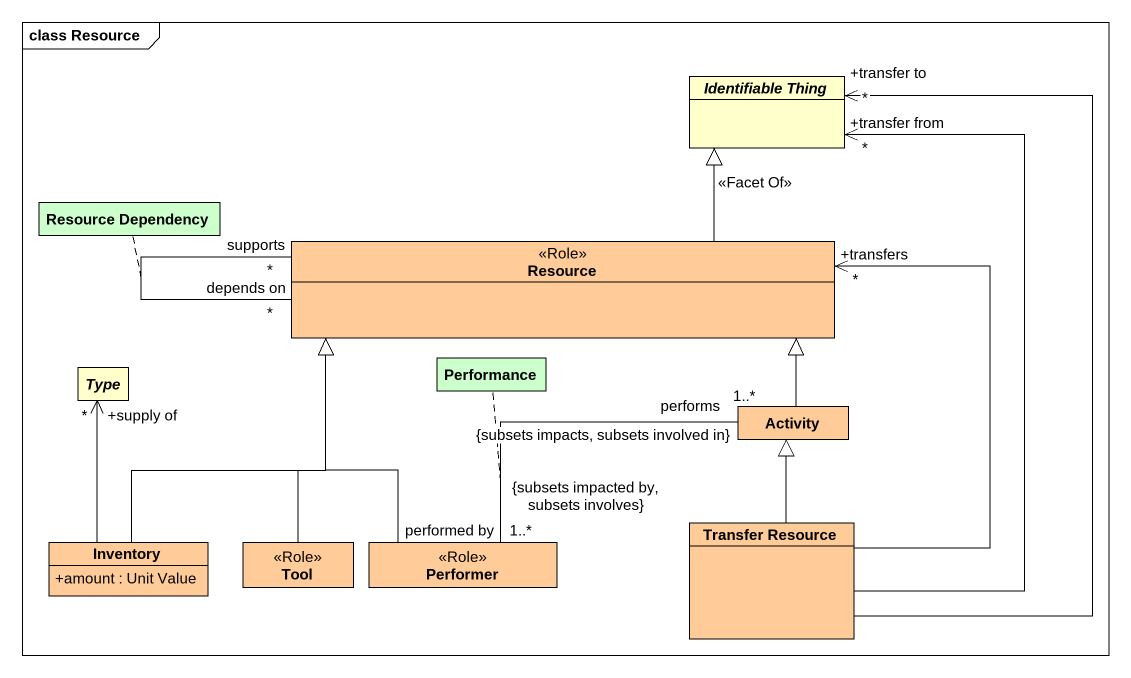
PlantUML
@startuml
mainframe class Resource
hide circle
hide empty members
skinparam classAttributeIconSize 0
abstract class "Identifiable Thing" as Identifiable_Thing
class "Resource Dependency" as Resource_Dependency #CCFFCC
class Resource <<Role>> #FFCC99
abstract class Type
class Performance #CCFFCC
class Activity #FFCC99
class "Transfer Resource" as Transfer_Resource #FFCC99
class Inventory #FFCC99 {
  +amount : Unit Value
}
class Tool <<Role>> #FFCC99
class Performer <<Role>> #FFCC99
Resource -up-|> Identifiable_Thing : <<Facet Of>>
Resource "depends on\n*" -- "supports\n*" Resource
(Resource, Resource) .. Resource_Dependency
Activity -left-|> Resource
Transfer_Resource -up-> "*\n+transfer from" Identifiable_Thing
Transfer_Resource -up-> "*\n+transfer to" Identifiable_Thing
Transfer_Resource -up-> "*\n+transfers" Resource
Transfer_Resource -up-|> Activity
Inventory -up-|> Resource
Inventory -up-> "*\n+supply of" Type
Tool -up-|> Resource
Tool -up-|> Resource
Performer -up-|> Resource
Performer "performed by\n1..*\n{subsets impacted by, subsets involves}" -right- "performs\n1..*\n{subsets impacts, subsets involved in}" Activity
(Performer, Activity) .. Performance
@enduml
